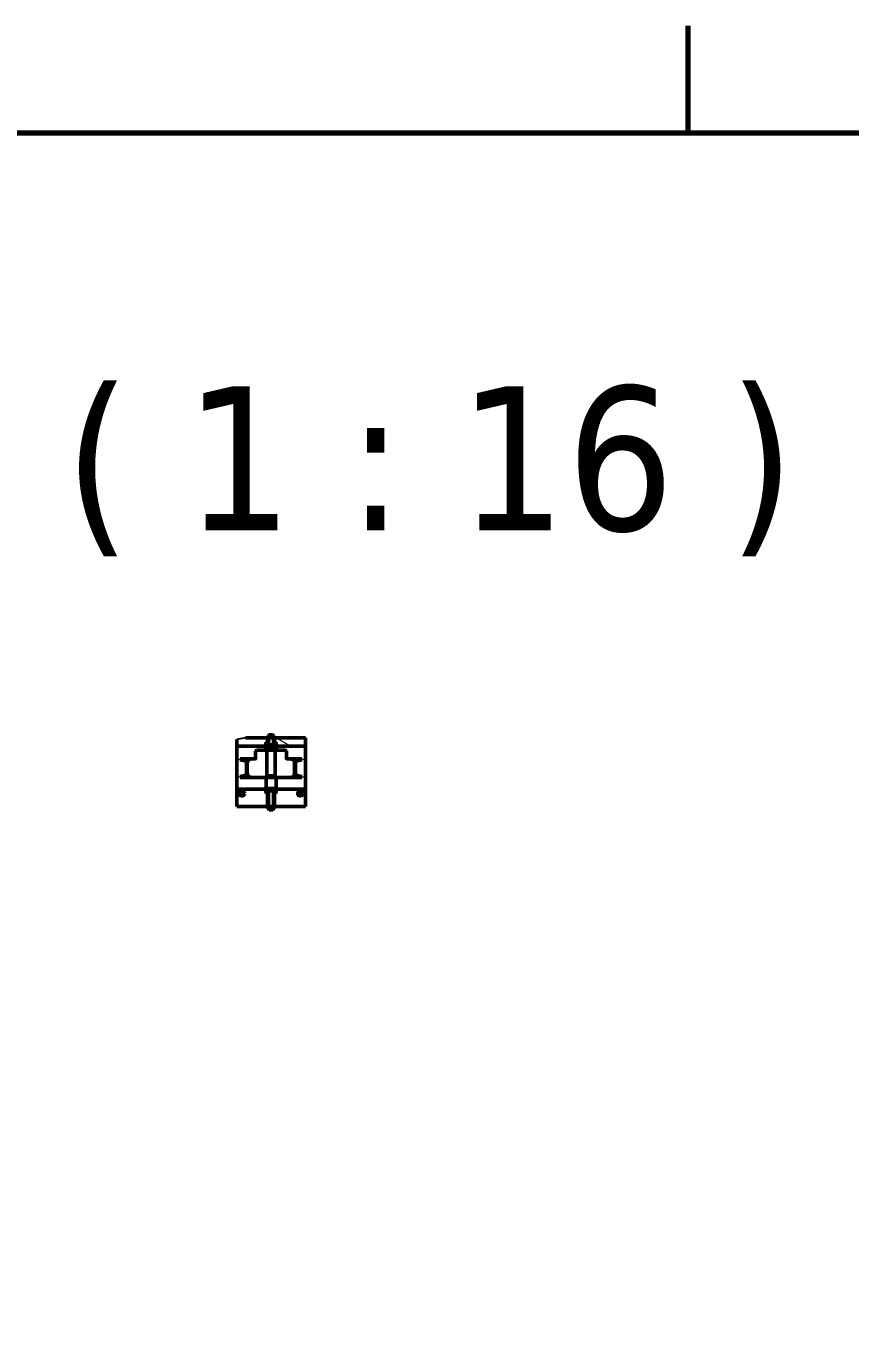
# Model space of a CAD drawing. Header units: millimetres. Extents: x 0 to 6720, y 0 to 4752.
# Drawn here: x 4094 to 4574, y 3899 to 4654 of the extents above; entities that cross this region are included whole.
import ezdxf

# ---------------------------------------------------------------- set-up
doc = ezdxf.new("R2010")
doc.units = ezdxf.units.MM
doc.header["$LTSCALE"] = 16
for name, color, linetype, lineweight in [('Kreskowanie (ISO)', 7, 'Continuous', 18), ('Linia przerwania (ISO)', 7, 'Continuous', 25), ('Obramowanie (ISO)', 7, 'Continuous', 70), ('Symbol (ISO)', 7, 'Continuous', 25), ('Widoczne (ISO)', 7, 'Continuous', 50), ('Widoczne wąskie (ISO)', 7, 'Continuous', 35)]:
    doc.layers.add(name, color=color, linetype=linetype, lineweight=lineweight)
doc.styles.add('Tekst etykiety (ISO)', font='tahoma.ttf')
pattern_1 = [(45, (0, 0), (-35.92102, 35.92102), [])]
pattern_2 = [(135.0002, (0, 0), (-35.9209, -35.92116), [])]
pattern_3 = [(60, (0, 0), (-43.9941, 25.4), [])]
pattern_4 = [(120.0002, (0, 0), (-43.994, -25.40013), [])]
pattern_5 = [(30, (0, 0), (-25.4, 43.9941), [])]
pattern_6 = [(150.0002, (0, 0), (-25.3998, -43.9942), [])]

# ---------------------------------------------------------------- blocks, each defined once
blk = doc.blocks.new('Ramki Ramka domyślna')
at = {"layer": 'Obramowanie (ISO)'}
blk.add_line((280, 287), (280, 290.9), dxfattribs=at)
at = {"layer": 'Obramowanie (ISO)', "flags": 128}
blk.add_lwpolyline([(10, 10), (10, 287), (410, 287), (410, 10), (10, 10)], dxfattribs=at)

msp = doc.modelspace()

# ---------------------------------------------------------------- hatches: boundary and pattern name
at = {"layer": 'Kreskowanie (ISO)'}
h = msp.add_hatch(dxfattribs=at)
h.set_pattern_fill('ANSI31', color=256, scale=406.4, angle=105.00025, style=0)
h.set_pattern_definition(pattern_6)
h.paths.add_polyline_path([(4221.87, 4239.4), (4216.73, 4238.47), (4216.73, 4234.4), (4233.73, 4234.4), (4233.73, 4234.5), (4233.73, 4236.3), (4233.73, 4236.4), (4233.83, 4236.4), (4234.28, 4236.4), (4234.73, 4236.4), (4234.73, 4239.4)])
h = msp.add_hatch(dxfattribs=at)
h.set_pattern_fill('ANSI31', color=256, scale=406.4, angle=105.00025, style=0)
h.set_pattern_definition(pattern_6)
h.paths.add_polyline_path([(4239.73, 4236.4), (4239.73, 4236.3), (4239.73, 4234.5), (4239.73, 4234.4), (4256.73, 4234.4), (4256.73, 4239.4), (4238.73, 4239.4), (4238.73, 4236.4), (4239.18, 4236.4), (4239.63, 4236.4)])
h = msp.add_hatch(dxfattribs=at)
h.set_pattern_fill('ANSI31', color=256, scale=406.4, angle=90.00021, style=0)
h.set_pattern_definition(pattern_2)
edge = h.paths.add_edge_path()
edge.add_line((4224.23, 4216.18), (4233.73, 4216.18))
edge.add_line((4233.73, 4216.18), (4234.23, 4216.68))
edge.add_line((4234.23, 4216.68), (4234.23, 4231.68))
edge.add_line((4234.23, 4231.68), (4233.73, 4232.18))
edge.add_line((4233.73, 4232.18), (4228.23, 4232.18))
edge.add_line((4228.23, 4232.18), (4227.73, 4231.68))
edge.add_line((4227.73, 4231.68), (4227.73, 4227.38))
edge.add_spline(control_points=[(4227.73, 4227.38), (4227.73, 4227.35), (4227.73, 4227.32), (4227.71, 4227.28), (4227.69, 4227.25), (4227.66, 4227.22), (4227.63, 4227.2), (4227.59, 4227.18), (4227.56, 4227.18), (4227.53, 4227.18)], knot_values=[0.059239, 0.059239, 0.059239, 0.059239, 0.066643, 0.066643, 0.074048, 0.074048, 0.081453, 0.081453, 0.088858, 0.088858, 0.088858, 0.088858], degree=3, periodic=0)
edge.add_line((4227.53, 4227.18), (4224.23, 4227.18))
edge.add_line((4224.23, 4227.18), (4224.23, 4226.43))
edge.add_line((4224.23, 4226.43), (4224.23, 4225.93))
edge.add_line((4224.23, 4225.93), (4222.76, 4225.93))
edge.add_line((4222.76, 4225.93), (4222.76, 4217.43))
edge.add_line((4222.76, 4217.43), (4224.23, 4217.43))
edge.add_line((4224.23, 4217.43), (4224.23, 4216.93))
edge.add_line((4224.23, 4216.93), (4224.23, 4216.18))
h = msp.add_hatch(dxfattribs=at)
h.set_pattern_fill('ANSI31', color=256, scale=406.4, angle=14.99998, style=0)
h.set_pattern_definition(pattern_3)
edge = h.paths.add_edge_path()
edge.add_line((4234.28, 4234.4), (4234.28, 4235.14))
edge.add_ellipse((4234.58, 4235.4), major_axis=(-0.265, 0.3), ratio=1, start_angle=48.59038, end_angle=90, ccw=False)
edge.add_ellipse((4234.58, 4235.4), major_axis=(0, 0.4), ratio=1, start_angle=48.59038, end_angle=90, ccw=False)
edge.add_line((4234.28, 4235.67), (4234.28, 4236.4))
edge.add_line((4234.28, 4236.4), (4233.83, 4236.4))
edge.add_ellipse((4233.83, 4236.3), major_axis=(0, 0.1), ratio=1, start_angle=0, end_angle=90)
edge.add_line((4233.73, 4236.3), (4233.73, 4234.5))
edge.add_ellipse((4233.83, 4234.5), major_axis=(0, -0.1), ratio=1, start_angle=270, end_angle=360)
edge.add_line((4233.83, 4234.4), (4234.28, 4234.4))
h = msp.add_hatch(dxfattribs=at)
h.set_pattern_fill('ANSI31', color=256, scale=406.4, angle=-14.99998, style=0)
h.set_pattern_definition(pattern_5)
edge = h.paths.add_edge_path()
edge.add_ellipse((4234.58, 4235.4), major_axis=(-0.387, -0.005), ratio=1, start_angle=270, end_angle=448.62573)
edge.add_ellipse((4234.58, 4235.4), major_axis=(-0.005, -0.387), ratio=1, start_angle=0, end_angle=181.37427)
h = msp.add_hatch(dxfattribs=at)
h.set_pattern_fill('ANSI31', color=256, scale=406.4, angle=75.00018, style=0)
h.set_pattern_definition(pattern_4)
edge = h.paths.add_edge_path()
edge.add_ellipse((4235.13, 4234.5), major_axis=(0.1, 0), ratio=1, start_angle=270, end_angle=360)
edge.add_line((4235.23, 4234.5), (4235.23, 4236.3))
edge.add_ellipse((4235.13, 4236.3), major_axis=(0, 0.1), ratio=1, start_angle=270, end_angle=360)
edge.add_line((4235.13, 4236.4), (4234.88, 4236.4))
edge.add_line((4234.88, 4236.4), (4234.88, 4235.67))
edge.add_ellipse((4234.58, 4235.4), major_axis=(0.265, -0.3), ratio=1, start_angle=48.59038, end_angle=90, ccw=False)
edge.add_ellipse((4234.58, 4235.4), major_axis=(0, -0.4), ratio=1, start_angle=48.59038, end_angle=90, ccw=False)
edge.add_line((4234.88, 4235.14), (4234.88, 4234.4))
edge.add_line((4234.88, 4234.4), (4235.13, 4234.4))
h = msp.add_hatch(dxfattribs=at)
h.set_pattern_fill('ANSI31', color=256, scale=406.4, angle=75.00018, style=0)
h.set_pattern_definition(pattern_4)
edge = h.paths.add_edge_path()
edge.add_ellipse((4238.88, 4235.4), major_axis=(0, 0.4), ratio=1, start_angle=48.59038, end_angle=90)
edge.add_ellipse((4238.88, 4235.4), major_axis=(-0.265, 0.3), ratio=1, start_angle=48.59038, end_angle=90)
edge.add_line((4238.58, 4235.14), (4238.58, 4234.4))
edge.add_line((4238.58, 4234.4), (4238.33, 4234.4))
edge.add_ellipse((4238.33, 4234.5), major_axis=(0, -0.1), ratio=1, start_angle=270, end_angle=360, ccw=False)
edge.add_line((4238.23, 4234.5), (4238.23, 4236.3))
edge.add_ellipse((4238.33, 4236.3), major_axis=(-0.1, 0), ratio=1, start_angle=270, end_angle=360, ccw=False)
edge.add_line((4238.33, 4236.4), (4238.58, 4236.4))
edge.add_line((4238.58, 4236.4), (4238.58, 4235.67))
h = msp.add_hatch(dxfattribs=at)
h.set_pattern_fill('ANSI31', color=256, scale=406.4, angle=-14.99998, style=0)
h.set_pattern_definition(pattern_5)
edge = h.paths.add_edge_path()
edge.add_ellipse((4238.88, 4235.4), major_axis=(0.387, 0.005), ratio=1, start_angle=270, end_angle=448.62573)
edge.add_ellipse((4238.88, 4235.4), major_axis=(-0.387, 0.005), ratio=1, start_angle=270, end_angle=451.37427)
h = msp.add_hatch(dxfattribs=at)
h.set_pattern_fill('ANSI31', color=256, scale=406.4, angle=14.99998, style=0)
h.set_pattern_definition(pattern_3)
edge = h.paths.add_edge_path()
edge.add_line((4239.73, 4234.5), (4239.73, 4236.3))
edge.add_ellipse((4239.63, 4236.3), major_axis=(0, 0.1), ratio=1, start_angle=270, end_angle=360)
edge.add_line((4239.63, 4236.4), (4239.18, 4236.4))
edge.add_line((4239.18, 4236.4), (4239.18, 4235.67))
edge.add_ellipse((4238.88, 4235.4), major_axis=(0.265, -0.3), ratio=1, start_angle=48.59038, end_angle=90, ccw=False)
edge.add_ellipse((4238.88, 4235.4), major_axis=(0.4, 0), ratio=1, start_angle=318.59038, end_angle=360, ccw=False)
edge.add_line((4239.18, 4235.14), (4239.18, 4234.4))
edge.add_line((4239.18, 4234.4), (4239.63, 4234.4))
edge.add_ellipse((4239.63, 4234.5), major_axis=(0.1, 0), ratio=1, start_angle=270, end_angle=360)
h = msp.add_hatch(dxfattribs=at)
h.set_pattern_fill('ANSI31', color=256, scale=406.4, angle=90.00021, style=0)
h.set_pattern_definition(pattern_2)
edge = h.paths.add_edge_path()
edge.add_line((4239.73, 4216.18), (4249.23, 4216.18))
edge.add_line((4249.23, 4216.18), (4249.23, 4216.93))
edge.add_line((4249.23, 4216.93), (4249.23, 4217.43))
edge.add_line((4249.23, 4217.43), (4250.71, 4217.43))
edge.add_line((4250.71, 4217.43), (4250.71, 4225.93))
edge.add_line((4250.71, 4225.93), (4249.23, 4225.93))
edge.add_line((4249.23, 4225.93), (4249.23, 4226.43))
edge.add_line((4249.23, 4226.43), (4249.23, 4227.18))
edge.add_line((4249.23, 4227.18), (4245.93, 4227.18))
edge.add_spline(control_points=[(4245.93, 4227.18), (4245.91, 4227.18), (4245.88, 4227.18), (4245.83, 4227.2), (4245.81, 4227.22), (4245.77, 4227.25), (4245.76, 4227.28), (4245.74, 4227.32), (4245.73, 4227.35), (4245.73, 4227.38)], knot_values=[0.029619, 0.029619, 0.029619, 0.029619, 0.037024, 0.037024, 0.044429, 0.044429, 0.051834, 0.051834, 0.059239, 0.059239, 0.059239, 0.059239], degree=3, periodic=0)
edge.add_line((4245.73, 4227.38), (4245.73, 4231.68))
edge.add_line((4245.73, 4231.68), (4245.23, 4232.18))
edge.add_line((4245.23, 4232.18), (4239.73, 4232.18))
edge.add_line((4239.73, 4232.18), (4239.23, 4231.68))
edge.add_line((4239.23, 4231.68), (4239.23, 4216.68))
edge.add_line((4239.23, 4216.68), (4239.73, 4216.18))
h = msp.add_hatch(dxfattribs=at)
h.set_pattern_fill('ANSI31', color=256, scale=406.4, angle=75.00018, style=0)
h.set_pattern_definition(pattern_4)
h.paths.add_polyline_path([(4224.23, 4226.43), (4221.23, 4226.43), (4218.73, 4227.1), (4218.73, 4226.6), (4221.23, 4225.93), (4222.76, 4225.93), (4224.23, 4225.93)])
h = msp.add_hatch(dxfattribs=at)
h.set_pattern_fill('ANSI31', color=256, scale=406.4, angle=-14.99998, style=0)
h.set_pattern_definition(pattern_5)
h.paths.add_polyline_path([(4222.4, 4224.63), (4222.4, 4218.63), (4222.71, 4218.63), (4222.71, 4224.63)])
h = msp.add_hatch(dxfattribs=at)
h.set_pattern_fill('ANSI31', color=256, scale=406.4, angle=75.00018, style=0)
h.set_pattern_definition(pattern_4)
h.paths.add_polyline_path([(4252.23, 4226.43), (4249.23, 4226.43), (4249.23, 4225.93), (4250.71, 4225.93), (4252.23, 4225.93), (4254.73, 4226.6), (4254.73, 4227.1)])
h = msp.add_hatch(dxfattribs=at)
h.set_pattern_fill('ANSI31', color=256, scale=406.4, angle=-14.99998, style=0)
h.set_pattern_definition(pattern_5)
h.paths.add_polyline_path([(4250.36, 4224.63), (4250.36, 4218.63), (4250.71, 4218.63), (4250.71, 4224.63)])
h = msp.add_hatch(dxfattribs=at)
h.set_pattern_fill('ANSI31', color=256, scale=406.4, angle=-14.99998, style=0)
h.set_pattern_definition(pattern_5)
h.paths.add_polyline_path([(4250.71, 4224.63), (4250.71, 4218.63), (4251.07, 4218.63), (4251.07, 4224.63)])
h = msp.add_hatch(dxfattribs=at)
h.set_pattern_fill('ANSI31', color=256, scale=406.4, angle=14.99998, style=0)
h.set_pattern_definition(pattern_3)
h.paths.add_polyline_path([(4221.23, 4216.93), (4224.23, 4216.93), (4224.23, 4217.43), (4222.76, 4217.43), (4221.23, 4217.43), (4218.73, 4216.76), (4218.73, 4216.26)])
h = msp.add_hatch(dxfattribs=at)
h.set_pattern_fill('ANSI31', color=256, scale=406.4, angle=14.99998, style=0)
h.set_pattern_definition(pattern_3)
h.paths.add_polyline_path([(4249.23, 4216.93), (4252.23, 4216.93), (4254.73, 4216.26), (4254.73, 4216.76), (4252.23, 4217.43), (4250.71, 4217.43), (4249.23, 4217.43)])
h = msp.add_hatch(dxfattribs=at)
h.set_pattern_fill('ANSI31', color=256, scale=406.4, style=0)
h.set_pattern_definition(pattern_1)
h.paths.add_polyline_path([(4216.73, 4199.4), (4234.73, 4199.4), (4234.73, 4207.4), (4234.28, 4207.4), (4233.83, 4207.4), (4233.73, 4207.4), (4233.73, 4207.5), (4233.73, 4209.3), (4233.73, 4209.4), (4216.73, 4209.4)])
edge = h.paths.add_edge_path(flags=0)
edge.add_ellipse((4219.73, 4206.9), major_axis=(1.45, 0), ratio=1, start_angle=0, end_angle=360)
h = msp.add_hatch(dxfattribs=at)
h.set_pattern_fill('ANSI31', color=256, scale=406.4, angle=105.00025, style=0)
h.set_pattern_definition(pattern_6)
edge = h.paths.add_edge_path()
edge.add_line((4234.28, 4207.4), (4234.28, 4208.14))
edge.add_spline(control_points=[(4234.28, 4208.14), (4234.25, 4208.17), (4234.23, 4208.21), (4234.19, 4208.29), (4234.18, 4208.35), (4234.18, 4208.4)], knot_values=[-0.027177, -0.027177, -0.027177, -0.027177, -0.01481, -0.01481, 0, 0, 0, 0], degree=3, periodic=0)
edge.add_spline(control_points=[(4234.18, 4208.4), (4234.18, 4208.45), (4234.19, 4208.51), (4234.23, 4208.59), (4234.25, 4208.63), (4234.28, 4208.67)], knot_values=[0, 0, 0, 0, 0.01481, 0.01481, 0.027177, 0.027177, 0.027177, 0.027177], degree=3, periodic=0)
edge.add_line((4234.28, 4208.67), (4234.28, 4209.4))
edge.add_line((4234.28, 4209.4), (4233.83, 4209.4))
edge.add_spline(control_points=[(4233.83, 4209.4), (4233.82, 4209.4), (4233.81, 4209.4), (4233.78, 4209.39), (4233.77, 4209.38), (4233.75, 4209.36), (4233.74, 4209.35), (4233.74, 4209.33), (4233.73, 4209.31), (4233.73, 4209.3)], knot_values=[-0.01481, -0.01481, -0.01481, -0.01481, -0.011107, -0.011107, -0.007405, -0.007405, -0.003702, -0.003702, 0, 0, 0, 0], degree=3, periodic=0)
edge.add_line((4233.73, 4209.3), (4233.73, 4207.5))
edge.add_spline(control_points=[(4233.73, 4207.5), (4233.73, 4207.49), (4233.74, 4207.47), (4233.74, 4207.45), (4233.75, 4207.44), (4233.77, 4207.42), (4233.78, 4207.41), (4233.81, 4207.4), (4233.82, 4207.4), (4233.83, 4207.4)], knot_values=[0, 0, 0, 0, 0.003702, 0.003702, 0.007405, 0.007405, 0.011107, 0.011107, 0.01481, 0.01481, 0.01481, 0.01481], degree=3, periodic=0)
edge.add_line((4233.83, 4207.4), (4234.28, 4207.4))
h = msp.add_hatch(dxfattribs=at)
h.set_pattern_fill('ANSI31', color=256, scale=406.4, style=0)
h.set_pattern_definition(pattern_1)
edge = h.paths.add_edge_path()
edge.add_spline(control_points=[(4235.13, 4207.4), (4235.14, 4207.4), (4235.16, 4207.4), (4235.18, 4207.41), (4235.19, 4207.42), (4235.21, 4207.44), (4235.22, 4207.45), (4235.23, 4207.47), (4235.23, 4207.49), (4235.23, 4207.5)], knot_values=[0.01481, 0.01481, 0.01481, 0.01481, 0.018512, 0.018512, 0.022214, 0.022214, 0.025917, 0.025917, 0.029619, 0.029619, 0.029619, 0.029619], degree=3, periodic=0)
edge.add_line((4235.23, 4207.5), (4235.23, 4209.3))
edge.add_spline(control_points=[(4235.23, 4209.3), (4235.23, 4209.31), (4235.23, 4209.33), (4235.22, 4209.35), (4235.21, 4209.36), (4235.19, 4209.38), (4235.18, 4209.39), (4235.16, 4209.4), (4235.14, 4209.4), (4235.13, 4209.4)], knot_values=[0.029619, 0.029619, 0.029619, 0.029619, 0.033322, 0.033322, 0.037024, 0.037024, 0.040726, 0.040726, 0.044429, 0.044429, 0.044429, 0.044429], degree=3, periodic=0)
edge.add_line((4235.13, 4209.4), (4234.88, 4209.4))
edge.add_line((4234.88, 4209.4), (4234.88, 4208.67))
edge.add_spline(control_points=[(4234.88, 4208.67), (4234.91, 4208.63), (4234.94, 4208.59), (4234.97, 4208.51), (4234.98, 4208.45), (4234.98, 4208.4)], knot_values=[0.0913, 0.0913, 0.0913, 0.0913, 0.103667, 0.103667, 0.118477, 0.118477, 0.118477, 0.118477], degree=3, periodic=0)
edge.add_spline(control_points=[(4234.98, 4208.4), (4234.98, 4208.35), (4234.97, 4208.29), (4234.94, 4208.21), (4234.91, 4208.17), (4234.88, 4208.14)], knot_values=[0.118477, 0.118477, 0.118477, 0.118477, 0.133287, 0.133287, 0.145654, 0.145654, 0.145654, 0.145654], degree=3, periodic=0)
edge.add_line((4234.88, 4208.14), (4234.88, 4207.4))
edge.add_line((4234.88, 4207.4), (4235.13, 4207.4))
h = msp.add_hatch(dxfattribs=at)
h.set_pattern_fill('ANSI31', color=256, scale=406.4, style=0)
h.set_pattern_definition(pattern_1)
edge = h.paths.add_edge_path()
edge.add_spline(control_points=[(4238.48, 4208.4), (4238.48, 4208.45), (4238.49, 4208.51), (4238.53, 4208.59), (4238.55, 4208.63), (4238.58, 4208.67)], knot_values=[0.118477, 0.118477, 0.118477, 0.118477, 0.133287, 0.133287, 0.145654, 0.145654, 0.145654, 0.145654], degree=3, periodic=0)
edge.add_line((4238.58, 4208.67), (4238.58, 4209.4))
edge.add_line((4238.58, 4209.4), (4238.33, 4209.4))
edge.add_spline(control_points=[(4238.33, 4209.4), (4238.32, 4209.4), (4238.31, 4209.4), (4238.28, 4209.39), (4238.27, 4209.38), (4238.25, 4209.36), (4238.24, 4209.35), (4238.24, 4209.33), (4238.23, 4209.31), (4238.23, 4209.3)], knot_values=[0.01481, 0.01481, 0.01481, 0.01481, 0.018512, 0.018512, 0.022214, 0.022214, 0.025917, 0.025917, 0.029619, 0.029619, 0.029619, 0.029619], degree=3, periodic=0)
edge.add_line((4238.23, 4209.3), (4238.23, 4207.5))
edge.add_spline(control_points=[(4238.23, 4207.5), (4238.23, 4207.49), (4238.24, 4207.47), (4238.24, 4207.45), (4238.25, 4207.44), (4238.27, 4207.42), (4238.28, 4207.41), (4238.31, 4207.4), (4238.32, 4207.4), (4238.33, 4207.4)], knot_values=[0.029619, 0.029619, 0.029619, 0.029619, 0.033322, 0.033322, 0.037024, 0.037024, 0.040726, 0.040726, 0.044429, 0.044429, 0.044429, 0.044429], degree=3, periodic=0)
edge.add_line((4238.33, 4207.4), (4238.58, 4207.4))
edge.add_line((4238.58, 4207.4), (4238.58, 4208.14))
edge.add_spline(control_points=[(4238.58, 4208.14), (4238.55, 4208.17), (4238.53, 4208.21), (4238.49, 4208.29), (4238.48, 4208.35), (4238.48, 4208.4)], knot_values=[0.0913, 0.0913, 0.0913, 0.0913, 0.103667, 0.103667, 0.118477, 0.118477, 0.118477, 0.118477], degree=3, periodic=0)
h = msp.add_hatch(dxfattribs=at)
h.set_pattern_fill('ANSI31', color=256, scale=406.4, style=0)
h.set_pattern_definition(pattern_1)
h.paths.add_polyline_path([(4238.73, 4199.4), (4256.73, 4199.4), (4256.73, 4209.4), (4239.73, 4209.4), (4239.73, 4209.3), (4239.73, 4207.5), (4239.73, 4207.4), (4239.63, 4207.4), (4239.18, 4207.4), (4238.73, 4207.4)])
edge = h.paths.add_edge_path(flags=0)
edge.add_ellipse((4253.73, 4206.9), major_axis=(1.45, 0), ratio=1, start_angle=0, end_angle=360)
h = msp.add_hatch(dxfattribs=at)
h.set_pattern_fill('ANSI31', color=256, scale=406.4, angle=105.00025, style=0)
h.set_pattern_definition(pattern_6)
edge = h.paths.add_edge_path()
edge.add_line((4239.73, 4207.5), (4239.73, 4209.3))
edge.add_spline(control_points=[(4239.73, 4209.3), (4239.73, 4209.31), (4239.73, 4209.33), (4239.72, 4209.35), (4239.71, 4209.36), (4239.69, 4209.38), (4239.68, 4209.39), (4239.66, 4209.4), (4239.64, 4209.4), (4239.63, 4209.4)], knot_values=[0, 0, 0, 0, 0.003702, 0.003702, 0.007405, 0.007405, 0.011107, 0.011107, 0.01481, 0.01481, 0.01481, 0.01481], degree=3, periodic=0)
edge.add_line((4239.63, 4209.4), (4239.18, 4209.4))
edge.add_line((4239.18, 4209.4), (4239.18, 4208.67))
edge.add_spline(control_points=[(4239.18, 4208.67), (4239.21, 4208.63), (4239.24, 4208.59), (4239.27, 4208.51), (4239.28, 4208.45), (4239.28, 4208.4)], knot_values=[-0.027177, -0.027177, -0.027177, -0.027177, -0.01481, -0.01481, 0, 0, 0, 0], degree=3, periodic=0)
edge.add_spline(control_points=[(4239.28, 4208.4), (4239.28, 4208.35), (4239.27, 4208.29), (4239.24, 4208.21), (4239.21, 4208.17), (4239.18, 4208.14)], knot_values=[0, 0, 0, 0, 0.01481, 0.01481, 0.027177, 0.027177, 0.027177, 0.027177], degree=3, periodic=0)
edge.add_line((4239.18, 4208.14), (4239.18, 4207.4))
edge.add_line((4239.18, 4207.4), (4239.63, 4207.4))
edge.add_spline(control_points=[(4239.63, 4207.4), (4239.64, 4207.4), (4239.66, 4207.4), (4239.68, 4207.41), (4239.69, 4207.42), (4239.71, 4207.44), (4239.72, 4207.45), (4239.73, 4207.47), (4239.73, 4207.49), (4239.73, 4207.5)], knot_values=[-0.01481, -0.01481, -0.01481, -0.01481, -0.011107, -0.011107, -0.007405, -0.007405, -0.003702, -0.003702, 0, 0, 0, 0], degree=3, periodic=0)
h = msp.add_hatch(dxfattribs=at)
h.set_pattern_fill('ANSI31', color=256, scale=406.4, angle=90.00021, style=0)
h.set_pattern_definition(pattern_2)
edge = h.paths.add_edge_path()
edge.add_ellipse((4234.58, 4208.4), major_axis=(-0.005, 0.387), ratio=1, start_angle=0, end_angle=178.59143)
edge.add_ellipse((4234.58, 4208.4), major_axis=(-0.005, -0.387), ratio=1, start_angle=0, end_angle=181.40857)
h = msp.add_hatch(dxfattribs=at)
h.set_pattern_fill('ANSI31', color=256, scale=406.4, angle=90.00021, style=0)
h.set_pattern_definition(pattern_2)
edge = h.paths.add_edge_path()
edge.add_ellipse((4238.88, 4208.4), major_axis=(0.005, -0.387), ratio=1, start_angle=0, end_angle=178.58879)
edge.add_ellipse((4238.88, 4208.4), major_axis=(-0.387, 0.005), ratio=1, start_angle=270, end_angle=451.41121)

# ---------------------------------------------------------------- linework, layer by layer
at = {"layer": 'Linia przerwania (ISO)'}
msp.add_line((4221.87, 4239.4), (4216.73, 4238.47), dxfattribs=at)
at = {"layer": 'Widoczne (ISO)'}
for p, q in [((4234.73, 4239.4), (4221.87, 4239.4)), ((4234.06, 4239.83), (4239.41, 4239.83)), ((4234.06, 4239.43), (4234.06, 4239.83)), ((4239.41, 4239.43), (4234.06, 4239.43)), ((4234.73, 4236.4), (4234.73, 4239.4)), ((4234.73, 4239.4), (4235.23, 4239.4)), ((4235.73, 4241.18), (4235.23, 4240.68)), ((4238.23, 4240.68), (4235.23, 4240.68)), ((4235.23, 4240.68), (4235.23, 4239.83)), ((4235.23, 4239.43), (4235.23, 4235.18)), ((4235.73, 4241.18), (4237.73, 4241.18)), ((4237.73, 4241.18), (4238.23, 4240.68)), ((4238.23, 4240.68), (4238.23, 4239.83)), ((4238.23, 4239.43), (4238.23, 4235.18)), ((4238.23, 4239.4), (4238.73, 4239.4)), ((4256.73, 4239.4), (4238.73, 4239.4)), ((4238.73, 4239.4), (4238.73, 4236.4)), ((4239.41, 4239.43), (4239.41, 4239.83)), ((4256.73, 4234.4), (4256.73, 4239.4)), ((4216.73, 4238.47), (4216.73, 4234.4)), ((4216.73, 4234.4), (4233.73, 4234.4)), ((4216.73, 4234.4), (4216.73, 4209.4)), ((4228.23, 4232.18), (4227.73, 4231.68)), ((4228.23, 4232.18), (4227.73, 4231.68)), ((4233.73, 4232.18), (4228.23, 4232.18)), ((4232.77, 4232.93), (4240.72, 4232.93)), ((4232.77, 4232.23), (4232.77, 4232.93)), ((4240.72, 4232.23), (4232.77, 4232.23)), ((4233.73, 4234.4), (4233.73, 4236.4)), ((4233.73, 4236.4), (4234.73, 4236.4)), ((4233.73, 4236.3), (4233.73, 4234.5)), ((4233.83, 4234.4), (4233.73, 4234.4)), ((4234.23, 4231.68), (4233.73, 4232.18)), ((4234.23, 4232.18), (4233.73, 4232.18)), ((4234.28, 4236.4), (4233.83, 4236.4)), ((4233.83, 4234.4), (4234.28, 4234.4)), ((4234.73, 4234.18), (4234.23, 4233.68)), ((4239.23, 4233.68), (4234.23, 4233.68)), ((4234.23, 4233.68), (4234.23, 4232.93)), ((4234.23, 4232.23), (4234.23, 4217.18)), ((4234.28, 4235.67), (4234.28, 4236.4)), ((4234.3, 4235.67), (4234.28, 4235.67)), ((4234.28, 4234.4), (4234.28, 4235.14)), ((4234.3, 4235.14), (4234.28, 4235.14)), ((4234.88, 4234.4), (4234.28, 4234.4)), ((4234.73, 4236.4), (4234.88, 4236.4)), ((4234.73, 4234.18), (4238.73, 4234.18)), ((4235.13, 4236.4), (4234.88, 4236.4)), ((4234.88, 4236.4), (4234.88, 4235.67)), ((4234.88, 4235.14), (4234.88, 4234.4)), ((4234.88, 4234.4), (4235.13, 4234.4)), ((4235.23, 4236.4), (4235.13, 4236.4)), ((4235.33, 4234.4), (4235.13, 4234.4)), ((4235.23, 4234.5), (4235.23, 4236.3)), ((4238.23, 4235.18), (4235.23, 4235.18)), ((4235.31, 4235.05), (4235.23, 4235.18)), ((4235.33, 4234.95), (4235.33, 4234.38)), ((4238.13, 4234.95), (4238.13, 4234.38)), ((4238.33, 4234.4), (4238.13, 4234.4)), ((4238.16, 4235.05), (4238.23, 4235.18)), ((4238.33, 4236.4), (4238.23, 4236.4)), ((4238.23, 4236.3), (4238.23, 4234.5)), ((4238.58, 4236.4), (4238.33, 4236.4)), ((4238.33, 4234.4), (4238.58, 4234.4)), ((4238.58, 4235.67), (4238.58, 4236.4)), ((4238.58, 4236.4), (4238.73, 4236.4)), ((4238.58, 4234.4), (4238.58, 4235.14)), ((4239.18, 4234.4), (4238.58, 4234.4)), ((4238.73, 4236.4), (4239.73, 4236.4)), ((4238.73, 4234.18), (4239.23, 4233.68)), ((4239.63, 4236.4), (4239.18, 4236.4)), ((4239.18, 4236.4), (4239.18, 4235.67)), ((4239.18, 4235.67), (4239.18, 4235.67)), ((4239.18, 4235.14), (4239.18, 4234.4)), ((4239.18, 4235.14), (4239.18, 4235.14)), ((4239.18, 4234.4), (4239.63, 4234.4)), ((4239.18, 4234.4), (4239.18, 4234.4)), ((4239.23, 4233.68), (4239.23, 4232.93)), ((4239.23, 4232.23), (4239.23, 4217.18)), ((4239.73, 4232.18), (4239.23, 4231.68)), ((4239.73, 4232.18), (4239.23, 4232.18)), ((4239.73, 4234.4), (4239.63, 4234.4)), ((4239.73, 4236.4), (4239.73, 4234.4)), ((4239.73, 4234.5), (4239.73, 4236.3)), ((4239.73, 4234.4), (4256.73, 4234.4)), ((4245.23, 4232.18), (4239.73, 4232.18)), ((4240.72, 4232.23), (4240.72, 4232.93)), ((4245.73, 4231.68), (4245.23, 4232.18)), ((4245.23, 4232.18), (4245.73, 4231.68)), ((4256.73, 4209.4), (4256.73, 4234.4)), ((4221.23, 4226.43), (4218.73, 4227.1)), ((4218.73, 4227.1), (4218.73, 4226.6)), ((4218.73, 4227.1), (4224.23, 4227.1)), ((4218.73, 4227.1), (4218.73, 4226.6)), ((4218.73, 4226.6), (4221.23, 4225.93)), ((4221.23, 4225.93), (4218.73, 4226.6)), ((4224.23, 4226.43), (4221.23, 4226.43)), ((4221.23, 4225.93), (4224.23, 4225.93)), ((4222.4, 4224.63), (4222.4, 4218.63)), ((4222.71, 4224.63), (4222.4, 4224.63)), ((4222.71, 4218.63), (4222.71, 4224.63)), ((4222.71, 4224.63), (4222.72, 4224.63)), ((4222.72, 4224.63), (4222.76, 4224.63)), ((4222.72, 4224.63), (4222.72, 4218.63)), ((4224.23, 4225.93), (4222.76, 4225.93)), ((4222.76, 4225.93), (4222.76, 4217.43)), ((4222.76, 4217.43), (4222.76, 4225.93)), ((4227.53, 4227.18), (4224.23, 4227.18)), ((4224.23, 4227.18), (4224.23, 4225.93)), ((4224.23, 4226.43), (4224.23, 4227.18)), ((4224.23, 4225.93), (4224.23, 4226.43)), ((4227.73, 4231.68), (4227.73, 4227.38)), ((4227.73, 4227.38), (4227.73, 4231.68)), ((4234.23, 4216.68), (4234.23, 4231.68)), ((4239.23, 4231.68), (4239.23, 4216.68)), ((4245.73, 4227.38), (4245.73, 4231.68)), ((4245.73, 4227.38), (4245.73, 4231.68)), ((4249.23, 4227.18), (4245.93, 4227.18)), ((4249.23, 4225.93), (4249.23, 4227.18)), ((4249.23, 4226.43), (4249.23, 4227.18)), ((4249.23, 4227.1), (4254.73, 4227.1)), ((4252.23, 4226.43), (4249.23, 4226.43)), ((4249.23, 4226.43), (4249.23, 4225.93)), ((4250.71, 4225.93), (4249.23, 4225.93)), ((4249.23, 4225.93), (4252.23, 4225.93)), ((4250.36, 4224.63), (4250.36, 4218.63)), ((4250.71, 4224.63), (4250.36, 4224.63)), ((4250.71, 4217.43), (4250.71, 4225.93)), ((4250.71, 4217.43), (4250.71, 4225.93)), ((4250.71, 4218.63), (4250.71, 4224.63)), ((4250.71, 4224.63), (4250.71, 4218.63)), ((4251.07, 4224.63), (4250.71, 4224.63)), ((4250.71, 4224.63), (4250.71, 4224.63)), ((4251.07, 4218.63), (4251.07, 4224.63)), ((4251.07, 4218.63), (4251.07, 4224.63)), ((4254.73, 4227.1), (4252.23, 4226.43)), ((4252.23, 4225.93), (4254.73, 4226.6)), ((4252.23, 4225.93), (4254.73, 4226.6)), ((4254.73, 4226.6), (4254.73, 4227.1)), ((4254.73, 4227.1), (4254.73, 4226.6)), ((4221.23, 4217.43), (4218.73, 4216.76)), ((4221.23, 4217.43), (4218.73, 4216.76)), ((4218.73, 4216.26), (4221.23, 4216.93)), ((4218.73, 4216.76), (4218.73, 4216.26)), ((4218.73, 4216.26), (4218.73, 4216.76)), ((4224.23, 4217.43), (4221.23, 4217.43)), ((4221.23, 4216.93), (4224.23, 4216.93)), ((4222.4, 4218.63), (4222.71, 4218.63)), ((4222.72, 4218.63), (4222.71, 4218.63)), ((4222.76, 4218.63), (4222.72, 4218.63)), ((4222.76, 4217.43), (4224.23, 4217.43)), ((4224.23, 4217.43), (4224.23, 4216.18)), ((4224.23, 4216.93), (4224.23, 4217.43)), ((4224.23, 4216.18), (4224.23, 4216.93)), ((4239.23, 4217.18), (4234.23, 4217.18)), ((4234.31, 4217.05), (4234.23, 4217.18)), ((4234.33, 4216.95), (4234.33, 4216.38)), ((4239.13, 4216.95), (4239.13, 4216.38)), ((4239.16, 4217.05), (4239.23, 4217.18)), ((4249.23, 4216.18), (4249.23, 4217.43)), ((4249.23, 4217.43), (4250.71, 4217.43)), ((4252.23, 4217.43), (4249.23, 4217.43)), ((4249.23, 4217.43), (4249.23, 4216.93)), ((4249.23, 4216.18), (4249.23, 4216.93)), ((4249.23, 4216.93), (4252.23, 4216.93)), ((4250.36, 4218.63), (4250.71, 4218.63)), ((4250.71, 4218.63), (4251.07, 4218.63)), ((4250.71, 4218.63), (4250.71, 4218.63)), ((4254.73, 4216.76), (4252.23, 4217.43)), ((4252.23, 4217.43), (4254.73, 4216.76)), ((4252.23, 4216.93), (4254.73, 4216.26)), ((4254.73, 4216.26), (4254.73, 4216.76)), ((4254.73, 4216.26), (4254.73, 4216.76)), ((4233.73, 4209.4), (4216.73, 4209.4)), ((4216.73, 4209.4), (4216.73, 4199.4)), ((4224.23, 4216.26), (4218.73, 4216.26)), ((4224.23, 4216.18), (4233.73, 4216.18)), ((4233.73, 4216.18), (4234.23, 4216.68)), ((4233.83, 4216.18), (4233.73, 4216.18)), ((4233.73, 4207.4), (4233.73, 4209.4)), ((4233.73, 4209.4), (4233.83, 4209.4)), ((4233.73, 4209.3), (4233.73, 4207.5)), ((4233.83, 4216.18), (4239.63, 4216.18)), ((4233.83, 4216.18), (4233.83, 4209.9)), ((4233.83, 4209.9), (4239.63, 4209.9)), ((4234.33, 4209.4), (4233.83, 4209.9)), ((4234.28, 4209.4), (4233.83, 4209.4)), ((4234.33, 4216.68), (4234.23, 4216.68)), ((4234.28, 4208.67), (4234.28, 4209.4)), ((4234.33, 4209.4), (4234.28, 4209.4)), ((4234.88, 4209.4), (4234.33, 4209.4)), ((4234.88, 4209.4), (4234.88, 4208.67)), ((4234.88, 4209.4), (4234.88, 4208.67)), ((4239.13, 4209.4), (4234.88, 4209.4)), ((4235.23, 4207.5), (4235.23, 4209.3)), ((4235.33, 4209.2), (4235.33, 4208.63)), ((4238.13, 4209.2), (4238.13, 4208.63)), ((4238.23, 4209.3), (4238.23, 4207.5)), ((4238.58, 4208.67), (4238.58, 4209.4)), ((4238.58, 4209.4), (4238.58, 4208.67)), ((4239.23, 4216.68), (4239.13, 4216.68)), ((4239.13, 4209.4), (4239.63, 4209.9)), ((4239.18, 4209.4), (4239.13, 4209.4)), ((4239.63, 4209.4), (4239.18, 4209.4)), ((4239.18, 4209.4), (4239.18, 4208.67)), ((4239.18, 4209.4), (4239.18, 4209.4)), ((4239.23, 4216.68), (4239.73, 4216.18)), ((4239.73, 4216.18), (4239.63, 4216.18)), ((4239.63, 4216.18), (4239.63, 4209.9)), ((4239.63, 4209.4), (4239.73, 4209.4)), ((4239.73, 4216.18), (4249.23, 4216.18)), ((4256.73, 4209.4), (4239.73, 4209.4)), ((4239.73, 4209.4), (4239.73, 4207.4)), ((4239.73, 4207.5), (4239.73, 4209.3)), ((4254.73, 4216.26), (4249.23, 4216.26)), ((4256.73, 4199.4), (4256.73, 4209.4)), ((4234.73, 4207.4), (4233.73, 4207.4)), ((4233.83, 4207.4), (4234.28, 4207.4)), ((4234.3, 4208.67), (4234.28, 4208.67)), ((4234.28, 4207.4), (4234.28, 4208.14)), ((4234.3, 4208.14), (4234.28, 4208.14)), ((4234.73, 4199.4), (4234.73, 4207.4)), ((4234.88, 4207.4), (4234.73, 4207.4)), ((4234.88, 4208.14), (4234.88, 4207.4)), ((4234.88, 4208.14), (4234.88, 4207.4)), ((4234.88, 4207.4), (4235.13, 4207.4)), ((4235.23, 4207.4), (4235.13, 4207.4)), ((4235.31, 4208.53), (4235.23, 4208.4)), ((4235.23, 4208.4), (4238.23, 4208.4)), ((4235.23, 4208.4), (4235.23, 4199.22)), ((4238.16, 4208.53), (4238.23, 4208.4)), ((4238.23, 4208.4), (4238.23, 4199.22)), ((4238.33, 4207.4), (4238.23, 4207.4)), ((4238.33, 4207.4), (4238.58, 4207.4)), ((4238.58, 4207.4), (4238.58, 4208.14)), ((4238.58, 4208.14), (4238.58, 4207.4)), ((4238.73, 4207.4), (4238.58, 4207.4)), ((4239.73, 4207.4), (4238.73, 4207.4)), ((4238.73, 4207.4), (4238.73, 4199.4)), ((4239.18, 4208.67), (4239.18, 4208.67)), ((4239.18, 4208.14), (4239.18, 4207.4)), ((4239.18, 4208.14), (4239.18, 4208.14)), ((4239.18, 4207.4), (4239.63, 4207.4)), ((4216.73, 4199.4), (4234.73, 4199.4)), ((4234.06, 4199.22), (4239.41, 4199.22)), ((4234.06, 4199.22), (4234.06, 4198.82)), ((4239.41, 4198.82), (4234.06, 4198.82)), ((4235.23, 4199.4), (4234.73, 4199.4)), ((4235.23, 4198.62), (4238.23, 4198.62)), ((4235.23, 4198.62), (4235.23, 4197.9)), ((4235.23, 4197.9), (4238.23, 4197.9)), ((4235.73, 4197.4), (4235.23, 4197.9)), ((4235.33, 4198.82), (4235.33, 4198.62)), ((4237.73, 4197.4), (4235.73, 4197.4)), ((4237.73, 4197.4), (4238.23, 4197.9)), ((4238.13, 4198.82), (4238.13, 4198.62)), ((4238.73, 4199.4), (4238.23, 4199.4)), ((4238.23, 4198.62), (4238.23, 4197.9)), ((4238.73, 4199.4), (4256.73, 4199.4)), ((4239.41, 4199.22), (4239.41, 4198.82))]:
    msp.add_line(p, q, dxfattribs=at)
for centre, radius in [((4219.73, 4206.9), 1.45), ((4219.73, 4206.9), 1.25), ((4219.73, 4206.9), 0.974), ((4253.73, 4206.9), 1.45), ((4253.73, 4206.9), 1.25), ((4253.73, 4206.9), 0.974)]:
    msp.add_circle(centre, radius, dxfattribs=at)
for centre, radius, start, end in [((4233.83, 4236.3), 0.1, 90, 180), ((4233.83, 4234.5), 0.1, 180, 270), ((4234.58, 4235.4), 0.4, 138.59038, 180), ((4234.58, 4235.4), 0.4, 180, 221.40962), ((4234.58, 4235.4), 0.387, 90.68714, 269.31286), ((4234.58, 4235.4), 0.387, 269.31286, 90.68714), ((4235.14, 4235.4), 0.4, 130.68043, 136.08333), ((4235.14, 4235.4), 0.4, 223.91667, 229.31957), ((4234.58, 4235.4), 0.4, 0, 41.40962), ((4234.58, 4235.4), 0.4, 318.59038, 0), ((4235.13, 4236.3), 0.1, 0, 90), ((4235.13, 4234.5), 0.1, 270, 0), ((4235.13, 4234.38), 0.2, 270, 0), ((4235.13, 4234.95), 0.2, 0, 30), ((4238.33, 4234.95), 0.2, 150, 180), ((4238.33, 4234.38), 0.2, 180, 270), ((4238.33, 4236.3), 0.1, 90, 180), ((4238.33, 4234.5), 0.1, 180, 270), ((4238.88, 4235.4), 0.4, 138.59038, 180), ((4238.88, 4235.4), 0.4, 180, 221.40962), ((4238.88, 4235.4), 0.387, 89.31286, 270.68714), ((4238.88, 4235.4), 0.4, 90, 138.09016), ((4238.88, 4235.4), 0.4, 221.90984, 270), ((4238.88, 4235.4), 0.4, 270, 90), ((4238.88, 4235.4), 0.387, 270.68714, 89.31286), ((4238.88, 4235.4), 0.4, 0, 41.40962), ((4238.88, 4235.4), 0.4, 318.59038, 0), ((4239.63, 4236.3), 0.1, 0, 90), ((4239.63, 4234.5), 0.1, 270, 0), ((4227.53, 4227.38), 0.2, 270, 0), ((4245.93, 4227.38), 0.2, 180, 270), ((4234.13, 4216.95), 0.2, 0, 30), ((4239.33, 4216.95), 0.2, 150, 180), ((4233.83, 4209.3), 0.1, 90, 180), ((4234.13, 4216.38), 0.2, 270, 0), ((4235.13, 4209.2), 0.2, 0, 90), ((4238.33, 4209.2), 0.2, 90, 180), ((4239.33, 4216.38), 0.2, 180, 270), ((4239.63, 4209.3), 0.1, 0, 90), ((4233.83, 4207.5), 0.1, 180, 270), ((4234.58, 4208.4), 0.387, 90.70428, 269.29572), ((4234.58, 4208.4), 0.387, 269.29572, 90.70428), ((4235.14, 4208.4), 0.4, 130.52245, 136.03677), ((4235.14, 4208.4), 0.4, 223.96323, 229.47755), ((4234.58, 4208.4), 0.4, 0, 41.40962), ((4234.58, 4208.4), 0.4, 318.59038, 0), ((4235.13, 4208.63), 0.2, 330, 0), ((4238.33, 4208.63), 0.2, 180, 210), ((4238.88, 4208.4), 0.4, 138.59038, 180), ((4238.88, 4208.4), 0.4, 180, 221.40962), ((4238.88, 4208.4), 0.387, 89.29439, 270.70561), ((4238.88, 4208.4), 0.4, 90, 138.07769), ((4238.88, 4208.4), 0.4, 221.92231, 270), ((4238.88, 4208.4), 0.4, 270, 90), ((4238.88, 4208.4), 0.387, 270.70561, 89.29439), ((4239.63, 4207.5), 0.1, 270, 0)]:
    msp.add_arc(centre, radius, start, end, dxfattribs=at)
for points, knots in [([(4227.73, 4227.38), (4227.73, 4227.35), (4227.73, 4227.32), (4227.71, 4227.28), (4227.69, 4227.25), (4227.66, 4227.22), (4227.63, 4227.2), (4227.59, 4227.18), (4227.56, 4227.18), (4227.53, 4227.18)], [0.0592385, 0.0592385, 0.0592385, 0.0592385, 0.06664332, 0.06664332, 0.07404813, 0.07404813, 0.08145294, 0.08145294, 0.08885776, 0.08885776, 0.08885776, 0.08885776]), ([(4245.93, 4227.18), (4245.91, 4227.18), (4245.88, 4227.18), (4245.83, 4227.2), (4245.81, 4227.22), (4245.77, 4227.25), (4245.76, 4227.28), (4245.74, 4227.32), (4245.73, 4227.35), (4245.73, 4227.38)], [0.02961925, 0.02961925, 0.02961925, 0.02961925, 0.03702406, 0.03702406, 0.04442888, 0.04442888, 0.05183369, 0.05183369, 0.0592385, 0.0592385, 0.0592385, 0.0592385]), ([(4233.83, 4209.4), (4233.82, 4209.4), (4233.81, 4209.4), (4233.78, 4209.39), (4233.77, 4209.38), (4233.75, 4209.36), (4233.74, 4209.35), (4233.74, 4209.33), (4233.73, 4209.31), (4233.73, 4209.3)], [-0.01480963, -0.01480963, -0.01480963, -0.01480963, -0.01110722, -0.01110722, -0.00740481, -0.00740481, -0.00370241, -0.00370241, 0, 0, 0, 0]), ([(4235.23, 4209.3), (4235.23, 4209.31), (4235.23, 4209.33), (4235.22, 4209.35), (4235.21, 4209.36), (4235.19, 4209.38), (4235.18, 4209.39), (4235.16, 4209.4), (4235.14, 4209.4), (4235.13, 4209.4)], [0.02961925, 0.02961925, 0.02961925, 0.02961925, 0.03332166, 0.03332166, 0.03702406, 0.03702406, 0.04072647, 0.04072647, 0.04442888, 0.04442888, 0.04442888, 0.04442888]), ([(4238.33, 4209.4), (4238.32, 4209.4), (4238.31, 4209.4), (4238.28, 4209.39), (4238.27, 4209.38), (4238.25, 4209.36), (4238.24, 4209.35), (4238.24, 4209.33), (4238.23, 4209.31), (4238.23, 4209.3)], [0.01480963, 0.01480963, 0.01480963, 0.01480963, 0.01851203, 0.01851203, 0.02221444, 0.02221444, 0.02591685, 0.02591685, 0.02961925, 0.02961925, 0.02961925, 0.02961925]), ([(4239.73, 4209.3), (4239.73, 4209.31), (4239.73, 4209.33), (4239.72, 4209.35), (4239.71, 4209.36), (4239.69, 4209.38), (4239.68, 4209.39), (4239.66, 4209.4), (4239.64, 4209.4), (4239.63, 4209.4)], [0, 0, 0, 0, 0.00370241, 0.00370241, 0.00740481, 0.00740481, 0.01110722, 0.01110722, 0.01480963, 0.01480963, 0.01480963, 0.01480963]), ([(4233.73, 4207.5), (4233.73, 4207.49), (4233.74, 4207.47), (4233.74, 4207.45), (4233.75, 4207.44), (4233.77, 4207.42), (4233.78, 4207.41), (4233.81, 4207.4), (4233.82, 4207.4), (4233.83, 4207.4)], [0, 0, 0, 0, 0.00370241, 0.00370241, 0.00740481, 0.00740481, 0.01110722, 0.01110722, 0.01480963, 0.01480963, 0.01480963, 0.01480963]), ([(4234.18, 4208.4), (4234.18, 4208.45), (4234.19, 4208.51), (4234.23, 4208.59), (4234.25, 4208.63), (4234.28, 4208.67)], [0, 0, 0, 0, 0.01480963, 0.01480963, 0.02717707, 0.02717707, 0.02717707, 0.02717707]), ([(4234.28, 4208.14), (4234.25, 4208.17), (4234.23, 4208.21), (4234.19, 4208.29), (4234.18, 4208.35), (4234.18, 4208.4)], [-0.02717707, -0.02717707, -0.02717707, -0.02717707, -0.01480963, -0.01480963, 0, 0, 0, 0]), ([(4234.88, 4208.67), (4234.91, 4208.63), (4234.94, 4208.59), (4234.97, 4208.51), (4234.98, 4208.45), (4234.98, 4208.4)], [0.09129994, 0.09129994, 0.09129994, 0.09129994, 0.10366738, 0.10366738, 0.11847701, 0.11847701, 0.11847701, 0.11847701]), ([(4234.98, 4208.4), (4234.98, 4208.35), (4234.97, 4208.29), (4234.94, 4208.21), (4234.91, 4208.17), (4234.88, 4208.14)], [0.11847701, 0.11847701, 0.11847701, 0.11847701, 0.13328663, 0.13328663, 0.14565408, 0.14565408, 0.14565408, 0.14565408]), ([(4235.13, 4207.4), (4235.14, 4207.4), (4235.16, 4207.4), (4235.18, 4207.41), (4235.19, 4207.42), (4235.21, 4207.44), (4235.22, 4207.45), (4235.23, 4207.47), (4235.23, 4207.49), (4235.23, 4207.5)], [0.01480963, 0.01480963, 0.01480963, 0.01480963, 0.01851203, 0.01851203, 0.02221444, 0.02221444, 0.02591685, 0.02591685, 0.02961925, 0.02961925, 0.02961925, 0.02961925]), ([(4238.23, 4207.5), (4238.23, 4207.49), (4238.24, 4207.47), (4238.24, 4207.45), (4238.25, 4207.44), (4238.27, 4207.42), (4238.28, 4207.41), (4238.31, 4207.4), (4238.32, 4207.4), (4238.33, 4207.4)], [0.02961925, 0.02961925, 0.02961925, 0.02961925, 0.03332166, 0.03332166, 0.03702406, 0.03702406, 0.04072647, 0.04072647, 0.04442888, 0.04442888, 0.04442888, 0.04442888]), ([(4238.48, 4208.4), (4238.48, 4208.45), (4238.49, 4208.51), (4238.53, 4208.59), (4238.55, 4208.63), (4238.58, 4208.67)], [0.11847701, 0.11847701, 0.11847701, 0.11847701, 0.13328663, 0.13328663, 0.14565408, 0.14565408, 0.14565408, 0.14565408]), ([(4238.58, 4208.14), (4238.55, 4208.17), (4238.53, 4208.21), (4238.49, 4208.29), (4238.48, 4208.35), (4238.48, 4208.4)], [0.09129994, 0.09129994, 0.09129994, 0.09129994, 0.10366738, 0.10366738, 0.11847701, 0.11847701, 0.11847701, 0.11847701]), ([(4239.18, 4208.67), (4239.21, 4208.63), (4239.24, 4208.59), (4239.27, 4208.51), (4239.28, 4208.45), (4239.28, 4208.4)], [-0.02717707, -0.02717707, -0.02717707, -0.02717707, -0.01480963, -0.01480963, 0, 0, 0, 0]), ([(4239.28, 4208.4), (4239.28, 4208.35), (4239.27, 4208.29), (4239.24, 4208.21), (4239.21, 4208.17), (4239.18, 4208.14)], [0, 0, 0, 0, 0.01480963, 0.01480963, 0.02717707, 0.02717707, 0.02717707, 0.02717707]), ([(4239.63, 4207.4), (4239.64, 4207.4), (4239.66, 4207.4), (4239.68, 4207.41), (4239.69, 4207.42), (4239.71, 4207.44), (4239.72, 4207.45), (4239.73, 4207.47), (4239.73, 4207.49), (4239.73, 4207.5)], [-0.01480963, -0.01480963, -0.01480963, -0.01480963, -0.01110722, -0.01110722, -0.00740481, -0.00740481, -0.00370241, -0.00370241, 0, 0, 0, 0])]:
    msp.add_open_spline(points, degree=3, knots=knots, dxfattribs=at)
at = {"layer": 'Widoczne wąskie (ISO)'}
for centre in [(4219.73, 4206.9), (4253.73, 4206.9)]:
    msp.add_arc(centre, 0.98, 225.94117, 135.94117, dxfattribs=at)

# ---------------------------------------------------------------- block references
at = {"xscale": 16, "yscale": 16, "zscale": 16}
msp.add_blockref('Ramki Ramka domyślna', (0, 0), dxfattribs=at)

# ---------------------------------------------------------------- texts
at = {"layer": 'Symbol (ISO)', "insert": (3896.4, 4345.18), "char_height": 84, "attachment_point": 7, "style": 'Tekst etykiety (ISO)'}
msp.add_mtext('D-D ( 1 : 16 )', dxfattribs=at)

doc.saveas('drawing.dxf')
